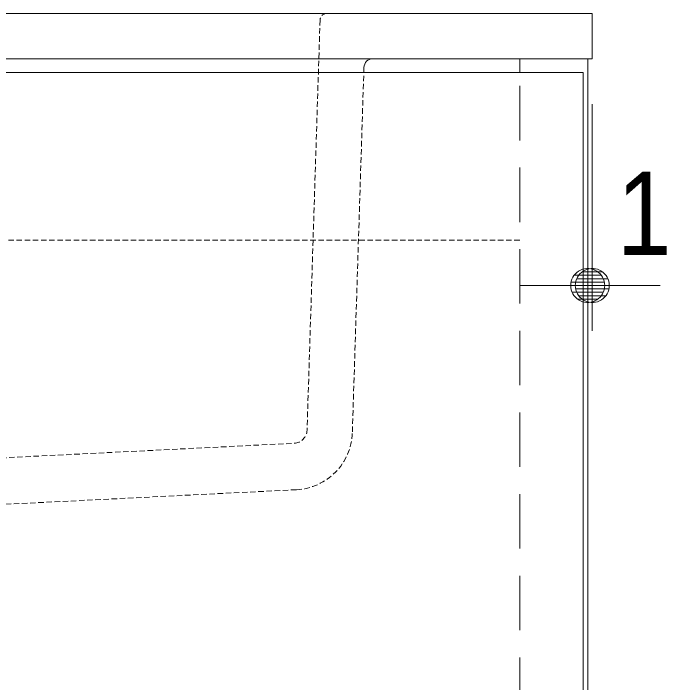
# Model space of a CAD drawing. Units: millimetres, scale not verified. Extents: x -3031 to 3031, y -1522 to 1522.
# Drawn here: x -1270.5 to -1126.4, y -227.6 to -80 of the extents above; entities that cross this region are included whole.
import ezdxf
from ezdxf.enums import TextEntityAlignment as Align

# ---------------------------------------------------------------- set-up
doc = ezdxf.new("R2010")
doc.units = ezdxf.units.MM
doc.header["$LTSCALE"] = 10
doc.linetypes.add('DASHED1', pattern=[1.8, 1.2, -0.6])
for name, color, linetype, lineweight in [('0-1_5ボウル・キャビネット', 7, 'Continuous', 9), ('0-3_0', 7, 'Continuous', 9), ('0-4_2寸法-2', 7, 'Continuous', 9)]:
    doc.layers.add(name, color=color, linetype=linetype, lineweight=lineweight)
doc.styles.add('ＭＳ Ｐゴシック', font='')
doc.styles.get('ＭＳ Ｐゴシック').set_extended_font_data('MS PGothic')

# ---------------------------------------------------------------- blocks, each defined once
blk = doc.blocks.new('グループ-33')
at = {"layer": '0-1_5ボウル・キャビネット', "linetype": 'DASHED1'}
for p, q in [((-5904.5, -800), (-3075.5, -800)), ((-3090.5, -814.5), (-3119.2, -1718.9)), ((-2500, -900), (-2650, -900)), ((-2993.7, -919.4), (-3019.3, -1724.6)), ((-4190, -1800), (-3147.7, -1747.9)), ((-3142.8, -1850.3), (-4005.1, -1893.4))]:
    blk.add_line(p, q, dxfattribs=at)
at = {"layer": '0-1_5ボウル・キャビネット'}
blk.add_line((-2490, -800), (-3075.5, -800), dxfattribs=at)
blk.add_lwpolyline([(-6490, -800), (-2490, -800), (-2490, -900), (-6490, -900)], close=True, dxfattribs=at)
blk.add_lwpolyline([(-2490, -800), (-2490, -900), (-2973.8, -900)], dxfattribs=at)
at = {"layer": '0-1_5ボウル・キャビネット', "linetype": 'DASHED1'}
for centre, radius, start, end in [((-3075.5, -815), 15, 90, 178.1798), ((-3149.2, -1717.9), 30, 272.8624, 358.1798), ((-3149.3, -1720.4), 130, 272.8624, 358.1798)]:
    blk.add_arc(centre, radius, start, end, dxfattribs=at)
at = {"layer": '0-1_5ボウル・キャビネット'}
blk.add_arc((-2973.8, -920), 20, 90, 178.1798, dxfattribs=at)
blk = doc.blocks.new('_Dot')
at = {"layer": '0-3_0'}
for p, q in [((3.99, 3), (-3.99, 3)), ((-5, 0), (-10, 0)), ((4.89, 1), (-4.89, 1)), ((4.58, -1.99), (-4.58, -1.99)), ((3, -3.99), (-3, -3.99))]:
    blk.add_line(p, q, dxfattribs=at)
for points in [[(5, 0), (4.96, 0.63), (4.84, 1.24), (4.65, 1.84), (4.38, 2.41), (4.05, 2.94), (3.64, 3.42), (3.19, 3.85), (2.68, 4.22), (2.13, 4.52), (1.55, 4.76), (0.94, 4.91), (0.31, 4.99), (-0.31, 4.99), (-0.94, 4.91), (-1.55, 4.76), (-2.13, 4.52), (-2.68, 4.22), (-3.19, 3.85), (-3.64, 3.42), (-4.05, 2.94), (-4.38, 2.41), (-4.65, 1.84), (-4.84, 1.24), (-4.96, 0.63), (-5, 0), (0, 0)], [(-5, 0), (-4.96, -0.63), (-4.84, -1.24), (-4.65, -1.84), (-4.38, -2.41), (-4.05, -2.94), (-3.64, -3.42), (-3.19, -3.85), (-2.68, -4.22), (-2.13, -4.52), (-1.55, -4.76), (-0.94, -4.91), (-0.31, -4.99), (0.31, -4.99), (0.94, -4.91), (1.55, -4.76), (2.13, -4.52), (2.68, -4.22), (3.19, -3.85), (3.64, -3.42), (4.05, -2.94), (4.38, -2.41), (4.65, -1.84), (4.84, -1.24), (4.96, -0.63), (5, 0), (0, 0)]]:
    blk.add_lwpolyline(points, close=True, dxfattribs=at)
blk = doc.blocks.new('グループ-41')
at = {"layer": '0-1_5ボウル・キャビネット'}
blk.add_line((-2650, -900), (-2650, -930), dxfattribs=at)
at = {"layer": '0-1_5ボウル・キャビネット', "linetype": 'DASHED1'}
blk.add_line((-2650, -1300), (-6330, -1300), dxfattribs=at)

msp = doc.modelspace()

# ---------------------------------------------------------------- linework, layer by layer
at = {"layer": '0-1_5ボウル・キャビネット'}
msp.add_line((-1143.75, -90), (-1143.75, -900), dxfattribs=at)
at = {"layer": '0-1_5ボウル・キャビネット', "linetype": 'DASHED1'}
msp.add_lwpolyline([(-1158.75, -90), (-1143.75, -90), (-1143.75, -900), (-1158.75, -900)], close=True, dxfattribs=at)
at = {"layer": '0-1_5ボウル・キャビネット'}
msp.add_lwpolyline([(-1540.75, -93), (-1144.75, -93), (-1144.75, -865), (-1540.75, -865)], close=True, dxfattribs=at)
at = {"layer": '0-4_2寸法-2'}
for p, q in [((-1143.75, -100), (-1143.75, -150)), ((-1142.75, -100), (-1142.75, -150)), ((-1151.25, -140), (-1158.76, -140)), ((-1143.75, -140), (-1142.75, -140)), ((-1135.25, -140), (-1127.74, -140))]:
    msp.add_line(p, q, dxfattribs=at)

# ---------------------------------------------------------------- block references
at = {"layer": '0-1_5ボウル・キャビネット', "xscale": 0.1, "yscale": 0.1}
for name in ['グループ-33', 'グループ-41']:
    msp.add_blockref(name, (-893.75, 0), dxfattribs=at)
at = {"layer": '0-4_2寸法-2', "xscale": 0.7503418, "yscale": 0.7503418}
msp.add_blockref('_Dot', (-1143.75, -140), dxfattribs=at)
at = {"layer": '0-4_2寸法-2', "xscale": 0.7503418, "yscale": 0.7503418, "rotation": 180}
msp.add_blockref('_Dot', (-1142.75, -140), dxfattribs=at)

# ---------------------------------------------------------------- texts
at = {"layer": '0-4_2寸法-2', "style": 'ＭＳ Ｐゴシック', "width": 0.9}
msp.add_text('1', height=18.33, dxfattribs=at).set_placement((-1137.3, -138.76), align=Align.BOTTOM_LEFT)

doc.saveas('drawing.dxf')
